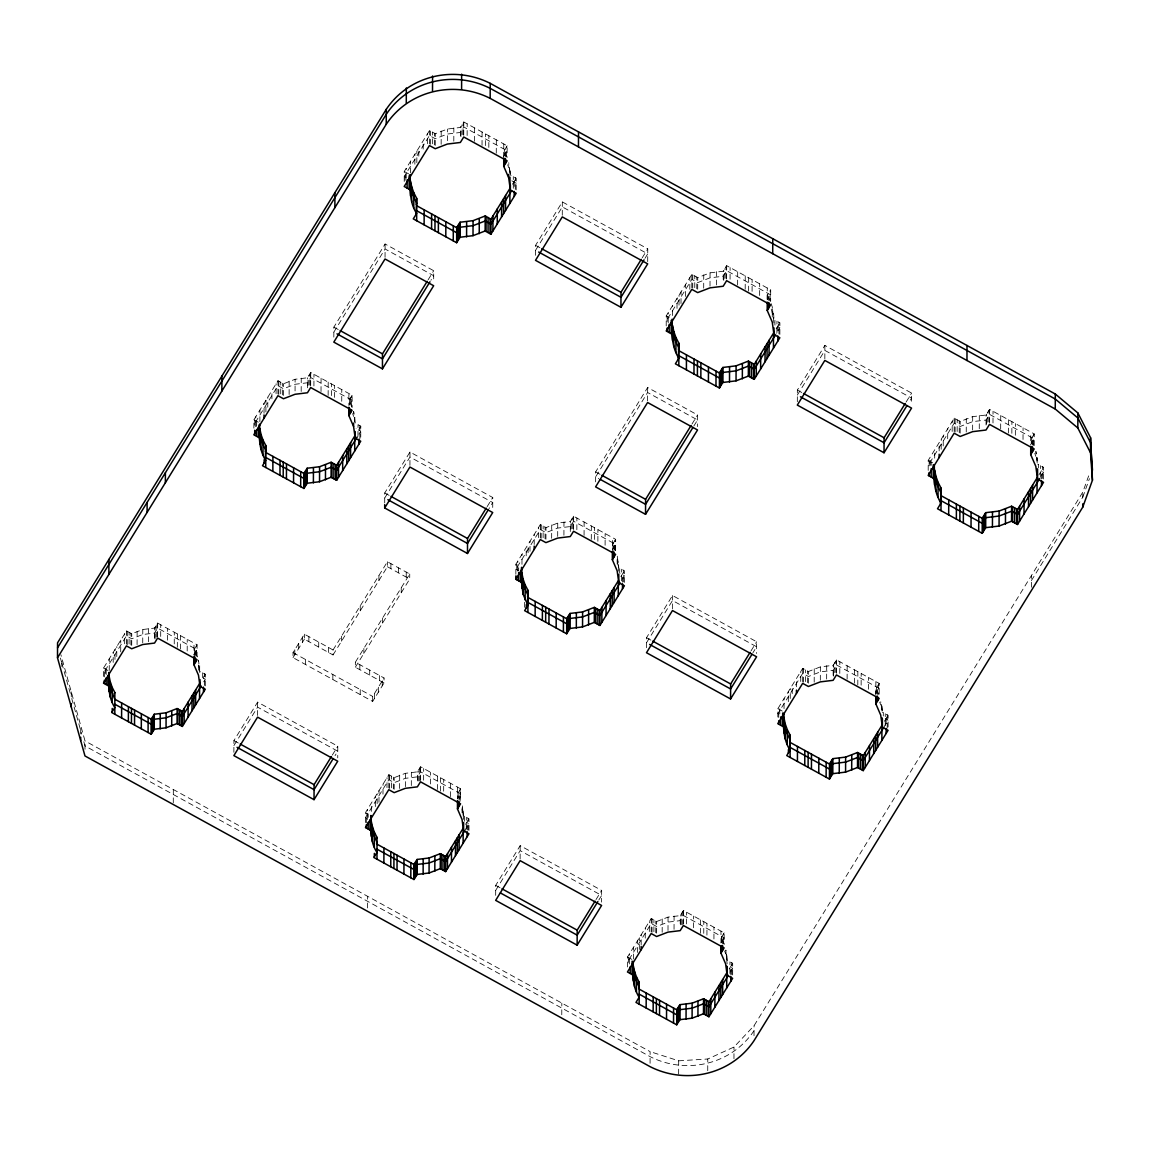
<?xml version="1.0" encoding="UTF-8"?>
<svg xmlns="http://www.w3.org/2000/svg" width="1150" height="1150" viewBox="0 0 1150 1150"><rect width="100%" height="100%" fill="white"/><g stroke="black" fill="none" stroke-linecap="round" stroke-linejoin="round"><path stroke-width="0.75" stroke-dasharray="5 3.75" d="M61.812 666.482L61.841 658.145M71.3 691.883L71.271 696.886L61.827 663.148M80.716 733.959L80.744 725.621M84.999 749.297L85.028 740.959L60.892 654.738M103.514 676.43L103.543 668.092L126.486 630.861L131.761 633.765L142.787 629.51L154.589 628.072L157.665 623.099L197.081 644.762L197.053 656.434M104.348 676.876L104.377 668.538M105.311 673.512L105.34 665.189M106.174 674.547L106.188 669.544M109.236 670.45L109.279 658.792M113.189 662.386L113.218 652.381M114.986 659.482L115.014 649.477M116.768 656.578L116.811 646.573M120.707 651.849L120.75 640.176M124.66 643.784L124.689 633.779M126.442 644.201L126.486 630.861M127.262 644.661L127.305 631.321M129.073 643.986L129.116 632.313M130.899 644.992L130.928 633.319M131.718 645.438L131.761 633.765M137.08 644.633L137.138 631.293M142.729 642.85L142.787 629.51M148.58 641.772L148.623 628.432M154.56 638.077L154.589 628.072M155.034 638.969L155.077 627.296M156.084 637.258L156.127 625.586M157.133 637.215L157.176 623.875M157.622 636.424L157.665 623.099M160.698 636.453L160.741 624.781M167.483 640.176L167.512 628.518M173.276 802.844L173.334 789.504M174.254 643.914L174.297 632.241M177.33 647.263L177.373 633.938M180.406 648.959L180.449 635.619M187.191 651.015L187.234 639.357M195.96 658.562L194.005 654.753L194.005 643.08M194.479 653.976L194.494 648.974M195.529 655.601L195.557 647.263M196.578 655.543L196.607 645.553M198.49 670.163L198.533 660.158L200.042 674.648M199.683 665.678L199.654 670.68L198.519 665.16M202.673 677.767L202.688 672.764M204.47 685.429L204.513 673.771M205.289 685.889L205.333 674.216L200.057 671.312M233.881 752.273L233.924 740.6L257.629 702.133L337.784 746.206L337.741 757.879M253.877 428.116L253.906 419.779L277.984 380.707L283.533 383.755L295.104 379.27L307.496 377.775L310.73 372.543L352.116 395.298L352.087 406.971M254.768 420.268L254.754 425.27L253.891 424.781L277.969 385.71L283.504 388.743L295.076 384.272L307.481 382.777L310.701 377.545L352.101 400.301L348.881 405.533L348.881 393.516M255.746 426.736L255.789 416.731M256.651 426.305L256.68 421.302M257.571 715.473L257.629 702.133M259.886 421.691L259.929 410.018M264.026 413.296L264.069 403.291M265.909 411.916L265.952 400.243M267.792 407.186L267.821 397.196M271.932 398.806L271.961 390.468M276.072 393.76L276.101 383.755M277.941 394.033L277.984 380.707M278.803 394.507L278.846 381.182M280.715 393.889L280.758 382.231M282.627 394.939L282.656 383.266M283.489 395.413L283.533 383.755M289.124 394.493L289.168 381.153M333.054 649.966L387.421 561.746L409.731 574.008L355.364 662.227L384.043 677.982L384.014 682.985L372.658 701.428L293.02 657.628L293.034 652.639L304.391 634.196L333.054 649.966L333.04 654.954L304.376 639.199L304.391 634.196M295.061 390.942L295.104 379.27M294.788 654.753L294.803 649.75M298.698 648.413L298.713 643.411M301.185 391.474L301.243 378.149M302.594 642.074L302.623 637.086M305.454 664.47L305.483 659.467M307.467 387.766L307.496 377.775M307.97 385.293L307.999 376.956M309.077 385.164L309.12 375.159M308.847 641.657L308.876 636.654M310.184 385.02L310.227 373.362M310.673 385.882L310.73 372.543M313.921 385.983L313.964 374.311M318.708 647.076L318.723 642.074M321.022 391.561L321.08 378.235M328.138 395.471L328.196 382.145M328.555 652.496L328.584 647.493M331.387 395.586L331.43 383.913M333.831 337.123L333.874 327.132L385.092 244.001L433.708 270.724L433.679 282.397M332.839 679.521L332.853 674.533M334.621 397.368L334.65 385.696M341.737 401.278L341.766 389.606M341.536 641.183L341.55 636.18M349.384 404.714L349.399 399.711M350.491 402.917L350.506 397.914M351.584 406.122L351.613 396.118M354.818 422.251L353.639 411.456L355.235 423.171L360.784 426.219L360.741 437.891M354.832 420.584L354.847 417.263M384.014 682.985L355.35 667.23L355.364 662.227M357.966 436.368L358.009 424.695M359.864 439.084L359.907 425.744M359.835 669.688L359.849 664.686M360.223 610.851L360.238 605.849M360.223 694.586L360.238 689.583M363.846 653.444L363.86 648.442M365.499 822.538L365.527 812.533L388.844 774.697L394.206 777.644L405.418 773.318L417.421 771.851L420.541 766.791L460.632 788.828L460.589 800.501M366.332 822.997L366.361 812.992M367.31 819.576L367.353 809.586M367.54 907.968L367.569 896.296M368.201 817.348L368.216 814.013L365.527 812.533M369.682 675.107L369.696 670.105M371.335 811.411L371.364 803.074M372.658 701.428L372.672 696.426L384.043 677.982M374.44 698.539L374.454 693.536M375.331 806.567L375.36 796.576M377.157 803.62L377.186 793.615M378.336 692.199L378.364 687.197M378.896 580.52L378.925 575.518M378.968 802.326L379.011 790.654M379.543 680.527L379.558 675.524M382.246 685.874L382.26 680.872M382.533 623.113L382.548 618.111M382.979 794.161L383.022 784.156M385.049 257.327L385.092 244.001M384.704 502.967L384.747 492.962L409.975 452.022L492.761 497.533L492.717 509.206M333.04 654.954L387.392 566.734L387.421 561.746M386.989 787.649L387.018 777.644M388.801 788.023L388.844 774.697M389.634 788.483L389.677 775.158M390.885 568.661L390.899 563.658M391.489 787.836L391.532 776.164M393.329 788.857L393.372 777.184M394.162 789.317L394.206 777.644M398.547 572.872L398.576 567.87M399.625 788.469L399.668 775.129M401.221 592.796L401.235 587.794M404.225 181.484L404.268 171.479L429.496 130.539L435.289 133.731L447.422 129.044L460.417 127.463L463.795 121.986L507.15 145.82L507.121 157.493M405.145 180.32L405.174 171.982M406.194 178.279L406.238 168.288M405.375 786.643L405.418 773.318M406.223 577.084L406.238 572.096M410.521 172.917L410.564 161.244M355.35 667.23L409.716 579.011L409.731 574.008M409.932 465.362L409.975 452.022M411.312 785.551L411.355 772.211M414.877 164.206L414.906 154.201M416.832 162.682L416.875 151.009M418.816 156.141L418.844 147.804M417.393 780.189L417.421 771.851M417.881 781.066L417.91 771.061M418.945 780.994L418.988 769.321M420.009 780.922L420.052 767.582M420.497 780.131L420.541 766.791M423.157 149.112L423.186 140.774M423.631 780.174L423.674 768.516M427.484 143.736L427.512 133.731M429.439 143.879L429.496 130.539M430.344 144.368L430.402 131.028M432.357 143.808L432.386 132.135M430.531 783.969L430.56 772.297M434.341 144.9L434.384 133.228M435.246 145.389L435.289 133.731M437.402 789.417L437.46 776.092M441.154 144.339L441.198 131.014M440.536 791.143L440.579 777.803M443.67 791.2L443.713 779.527M447.379 140.717L447.422 129.044M450.556 796.648L450.613 783.322M453.804 141.191L453.848 127.851M457.499 787.103L457.484 798.891L460.604 793.831L420.526 771.794L417.407 776.854L405.404 778.32L394.191 782.647L388.829 779.7L365.513 817.535L368.187 819.016M457.973 798.1L457.988 793.098M460.388 135.801L460.417 127.463M460.906 136.606L460.934 126.601M459.037 799.696L459.066 791.358M462.07 134.722L462.099 124.718M460.101 801.291L460.144 789.619M463.22 134.507L463.263 122.834M463.738 135.326L463.795 121.986M462.07 812.806L462.099 804.468M463.536 819.389L462.386 805.877M464.471 821.273L464.485 816.27M467.13 135.513L467.173 123.841M466.282 828.963L466.325 817.291M467.159 830.056L467.188 821.718M468.136 829.969L468.165 818.297M468.97 830.429L469.013 818.771L463.637 815.81L463.263 810.089M474.576 141.278L474.634 127.952M482.037 145.374L482.08 132.049M485.429 145.576L485.473 133.903M488.822 147.444L488.865 135.772M496.268 153.209L496.311 139.869M495.679 895.361L495.707 885.356L520.174 845.652L601.651 890.445L601.608 902.117M503.714 157.306L503.772 143.966M504.289 155.451L504.304 150.449M505.439 156.903L505.468 148.566M506.589 156.688L506.632 146.683M509.982 173.837L508.731 164.421M509.996 172.169L508.746 162.754M513.288 188.298L513.317 176.626M514.251 181.412L514.237 186.415L516.206 183.224L511.304 180.536M515.272 189.391L515.315 177.718M516.178 189.894L516.221 178.221L510.427 175.03L510.011 168.834M515.847 574.238L515.89 564.233L540.356 524.529L545.977 527.62L557.736 523.077L570.328 521.554L573.606 516.235L615.667 539.35L615.624 551.023M516.753 569.71L516.767 564.707M517.759 571.133L517.802 561.128M520.131 858.992L520.174 845.652M521.971 564.305L521.999 554.3M524.644 607.315L524.659 602.312M526.183 555.809L526.211 547.486M528.094 552.719L528.123 544.381M529.992 551.281L530.035 541.276M534.204 544.453L534.232 534.448M535.541 255.329L535.569 245.338L562.321 201.911L647.752 248.86L647.694 262.2M538.401 537.625L538.444 527.634M540.299 537.869L540.356 524.529M541.176 538.344L541.233 525.004M543.116 537.74L543.159 526.067M545.057 538.804L545.1 527.131M545.934 539.293L545.977 527.62M551.655 538.315L551.712 524.989M557.692 536.418L557.736 523.077M562.278 215.237L562.321 201.911M561.775 1014.76L561.818 1003.087M563.917 535.268L563.974 521.928M570.299 531.544L570.328 521.554M570.817 529.058L570.846 520.72M571.938 528.899L571.967 518.894M573.059 528.727L573.102 517.069M573.562 529.575L573.606 516.235M576.854 529.704L576.898 518.046M584.071 535.354L584.114 522.014M591.301 539.321L591.344 525.981M594.593 539.465L594.636 527.793M595.628 481.879L595.657 471.888L647.651 387.507L697.576 414.963L697.547 426.636M597.885 541.276L597.914 529.604M605.101 545.244L605.144 533.571M614.459 553.725L612.375 549.671L612.375 537.553M612.878 548.837L612.893 543.835M613.999 550.347L614.028 542.009M615.121 550.189L615.149 540.184M617.176 564.104L617.205 555.766L618.829 567.669M618.714 571.176L618.427 561.66M621.604 580.894L621.647 569.221M622.509 582.202L622.538 573.864M623.53 581.957L623.573 570.285M624.407 582.432L624.45 570.759L619.706 568.158L619.692 573.16L624.436 575.762L622.524 578.867M627.469 966.977L627.512 956.987L651.202 918.519L656.664 921.509L668.049 917.111L680.254 915.63L683.431 910.484L724.169 932.88L724.126 944.553M628.36 957.447L628.346 962.449L627.497 961.989L651.188 923.522L656.65 926.512L668.035 922.113L680.239 920.633L683.416 915.486L724.155 937.883L720.978 943.029L720.978 931.126M629.323 963.973L629.366 953.982M633.391 959.028L633.434 947.37M637.459 952.43L637.503 940.758M639.314 949.426L639.357 937.753M641.168 944.754L641.211 934.749M645.251 938.141L645.279 928.136M646.501 647.723L646.53 637.718L672.534 595.527L756.628 641.772L756.599 653.444M647.594 400.847L647.651 387.507M649.319 931.529L649.362 921.524M650.081 1063.304L650.109 1051.632L85.028 740.959M651.159 931.859L651.202 918.519M652.007 932.319L652.064 918.979M653.89 931.687L653.933 920.014M655.773 932.722L655.802 921.049M656.621 933.182L656.664 921.509M662.17 932.291L662.213 918.965M666.209 325.924L666.238 315.919L691.854 274.361L697.748 277.596L710.053 272.838L723.249 271.242L726.671 265.679L770.701 289.886L770.658 301.559M667.158 316.437L667.144 321.439L666.224 320.922L691.84 279.364L697.734 282.598L710.039 277.84L723.221 276.244L726.656 270.681L770.673 294.889L767.783 299.575L767.798 294.572M668.207 322.676L668.236 312.685M668.006 930.451L668.049 917.111M672.606 315.531L672.649 305.541M672.477 608.867L672.534 595.527M674.044 929.329L674.087 916.004M677.005 308.387L677.048 298.396M679.018 305.152L679.046 295.147M681.001 303.571L681.044 291.899M678.644 1074.158L678.687 1060.818L650.109 1051.632M680.225 923.967L680.254 915.63M680.714 924.83L680.757 914.825M681.806 924.729L681.835 913.057M682.884 924.629L682.928 911.289M685.414 296.427L685.457 284.754M683.387 923.824L683.431 910.484M686.564 923.91L686.607 912.238M689.813 289.283L689.856 277.61M691.811 287.701L691.854 274.361M692.731 288.204L692.774 274.864M694.758 287.644L694.801 275.986M693.565 927.748L693.608 916.09M696.785 288.765L696.828 277.092M697.705 289.268L697.748 277.596M700.566 933.268L700.609 919.928M703.699 288.176L703.742 274.836M703.757 933.354L703.8 921.682M706.934 935.108L706.977 923.436M710.01 286.178L710.053 272.838M707.739 1070.664L707.768 1059.006L734.002 1047.032L754.055 1025.714L1082.783 492.186L1089.467 473.642M713.934 938.946L713.977 927.288M716.536 284.97L716.579 271.644M723.221 279.579L723.249 271.242M721.467 942.224L721.496 937.221M723.738 280.37L723.781 270.379M722.545 943.791L722.574 935.453M724.917 278.458L724.96 268.467M723.637 943.69L723.666 933.685M726.096 278.214L726.139 266.556M726.628 279.019L726.671 265.679M727.116 963.858L725.664 948.793M726.829 959.488L725.952 950.216M730.063 279.234L730.106 267.576M729.919 973.475L729.962 961.817M730.811 974.654L730.839 966.316M731.788 974.51L731.831 962.837M732.651 974.984L732.679 963.312L727.231 960.307L726.843 954.486M733.959 1058.69L734.002 1047.032M737.624 285.071L737.682 271.731M745.2 289.225L745.243 275.885M748.636 291.123L748.679 277.783M752.086 291.338L752.129 279.666M754.012 1035.719L754.055 1025.714M759.647 295.507L759.69 283.834M767.208 299.661L767.251 287.989M767.251 298.784L767.266 295.449L770.701 289.886M768.947 300.998L768.976 292.661M770.126 300.754L770.155 290.749M772.268 317.069L772.311 307.064L770.716 302.608M773.893 322.963L772.311 307.064M776.911 332.81L776.954 321.152M777.889 331.013L777.903 326.011M778.938 333.931L778.981 322.259M777.831 717.011L777.86 708.673L802.714 668.351L808.436 671.499L820.367 666.885L833.161 665.332L836.496 659.928L879.204 683.416L879.161 695.074M779.858 334.434L779.901 322.762L774.928 320.031L774.913 325.033L779.887 327.764L775.244 335.297M778.737 717.499L778.766 709.162M779.772 713.863L779.801 705.525M784.041 708.601L784.084 698.596M788.311 701.673L788.354 691.668M790.251 698.51L790.294 688.519M792.206 693.694L792.235 685.357M796.476 686.766L796.504 678.428M797.324 401.753L797.352 390.08L824.881 345.417L911.619 393.099L911.576 404.771M800.731 681.504L800.774 671.499M802.671 681.691L802.714 668.351M803.562 682.18L803.606 668.84M805.532 681.591L805.575 669.918M807.501 682.669L807.53 670.996M808.393 683.158L808.436 671.499M814.2 682.151L814.243 668.811M820.324 680.211L820.367 666.885M824.837 358.757L824.881 345.417M826.649 679.046L826.706 665.706M833.132 675.323L833.161 665.332M833.649 676.157L833.678 664.484M834.799 672.635L834.828 662.63M835.935 672.448L835.964 660.776M836.438 673.268L836.496 659.928M839.788 673.44L839.831 661.768M847.119 679.133L847.162 665.793M854.464 683.172L854.508 669.832M857.799 685.012L857.842 671.672M861.134 685.17L861.178 673.497M868.48 689.209L868.523 677.537M875.811 694.916L875.869 681.576M879.204 683.416L875.869 688.807L875.854 693.809L879.189 688.404L836.467 664.93L833.146 670.335L820.352 671.887L808.407 676.502L802.7 673.354L777.846 713.676L778.737 714.164M876.372 692.961L876.401 687.959M877.508 694.442L877.536 686.104M878.686 684.25L878.643 694.255L875.869 688.807M881.992 711.074L880.756 701.759M881.992 709.406L881.072 701.586M883.301 715.99L883.315 712.655M885.227 725.406L885.27 713.747M886.176 723.465L886.19 718.462M887.196 728.151L887.239 714.826M888.087 726.987L888.131 715.314L882.409 712.166M928.194 470.379L928.223 460.374L954.212 418.183L960.193 421.475L972.684 416.645L986.068 415.021L989.546 409.371L1034.238 433.938L1034.195 445.611M929.157 460.891L929.143 465.879L928.208 465.376L954.198 423.186L960.178 426.478L972.67 421.647L986.053 420.023L989.532 414.374L1034.209 438.941L1030.745 444.59L1030.745 432.026M930.221 465.405L930.249 457.082M931.198 465.348L931.212 462.012M934.691 458.16L934.72 449.823M939.162 450.915L939.191 442.577M941.189 449.276L941.217 439.271M943.216 445.984L943.244 435.979M947.686 438.739L947.715 428.734M952.157 431.48L952.186 421.475M954.169 431.523L954.212 418.183M955.104 432.041L955.147 418.701M957.159 431.494L957.202 419.822M959.215 432.63L959.258 420.957M960.149 433.147L960.193 421.475M966.244 432.012L966.288 418.672M972.641 429.985L972.684 416.645M979.268 428.763L979.311 415.423M986.039 425.026L986.068 415.021M986.585 424.134L986.614 414.144M987.778 422.194L987.807 412.203M988.971 421.921L989.014 410.262M989.503 422.711L989.546 409.371M992.996 422.97L993.039 411.298M1000.673 428.849L1000.73 415.509M1008.363 433.076L1008.406 419.736M1011.856 433.32L1011.899 421.662M1015.349 435.246L1015.378 423.574M1023.026 439.473L1023.069 427.8M1031.277 443.699L1031.306 438.696M1031.378 587.219L1031.421 575.561M1032.47 445.093L1032.499 436.756M1033.649 444.82L1033.692 434.815M1037.156 462.645L1035.877 451.389L1037.386 460.834M1037.156 460.978L1037.171 457.643M1038.522 467.878L1038.536 464.543M1040.549 477.336L1040.592 465.664M1041.512 478.946L1041.541 470.609M1042.604 478.472L1042.648 466.799M1043.539 478.989L1043.582 467.317L1037.602 464.025M1031.406 580.563L1082.768 497.188L1082.783 492.186M1082.768 497.188L1089.453 478.644M333.845 332.12L385.077 248.989L433.694 275.727L430.905 280.269M197.081 644.762L194.019 649.75L197.584 657.498M352.116 395.298L348.896 400.531L352.647 408.652M507.15 145.82L503.772 151.311L506.661 156.889M194.005 654.753L197.067 649.764L157.651 628.101L154.574 633.075L142.758 634.512L131.747 638.768L126.471 635.864L103.529 673.095L104.348 673.541M503.757 156.299L507.136 150.822L463.766 126.989L460.388 132.466L447.408 134.047L435.275 138.733L429.467 135.542L404.239 176.482L407.143 178.077M428.131 279.795L433.708 270.724M205.333 674.216L203.536 677.12L203.521 682.122L205.318 679.219L200.862 676.775M360.784 426.219L358.901 429.266L358.872 434.269L360.755 431.221L356.083 428.648M512.512 184.23L516.221 178.221M535.555 250.326L562.307 206.899L647.723 253.862L644.963 258.362M384.732 497.964L409.961 457.024L492.746 502.536L489.009 508.602M233.91 745.602L257.6 707.135L337.769 751.209L335.038 755.651M293.02 657.628L304.376 639.199M332.321 755.076L337.784 746.206M487.154 506.632L492.761 497.533M642.203 257.844L647.752 248.86M460.632 788.828L457.499 793.888L460.173 799.049M615.667 539.35L612.389 544.669L615.178 550.074M612.375 549.671L615.638 544.352L573.591 521.238L570.314 526.556L557.721 528.08L545.962 532.622L540.327 529.532L515.861 569.236L518.679 570.774L518.693 565.771L515.89 564.233M692.012 424.005L697.576 414.963M693.852 425.989L697.561 419.966L647.622 392.509L595.643 476.876L598.762 478.601M465.577 824.32L469.013 818.771M620.856 576.596L624.45 570.759M464.758 830.631L468.984 823.759L466.311 822.293M776.135 328.871L779.901 322.762M797.338 395.082L824.866 350.419L911.591 398.101L908.845 402.572M646.516 642.721L672.506 600.53L756.614 646.774L752.905 652.798M495.693 890.359L520.159 850.655L601.637 895.447L598.819 900.019M596.002 899.602L601.651 890.445M751.065 650.814L756.628 641.772M906.114 402.04L911.619 393.099M724.169 932.88L720.992 938.026L723.695 943.273M1034.238 433.938L1030.759 439.588L1033.721 445.338M729.201 968.961L732.679 963.312M884.479 721.237L888.131 715.314M730.811 971.319L732.665 968.314L729.948 966.819M1038.867 474.964L1043.582 467.317M883.617 727.619L888.116 720.317L885.256 718.736M1041.526 475.611L1043.553 472.319L1040.578 470.666M754.026 1030.716C731.328 1064.67 686.104 1074.934 650.095 1056.634L85.014 745.962L83.591 740.859M678.687 1060.818L707.768 1059.006M404.268 171.479L409.156 174.167M666.238 315.919L669.185 317.544M928.223 460.374L933.268 463.148M535.569 245.338L540.227 247.897M797.352 390.08L802.01 392.639M333.874 327.132L338.574 329.719M595.657 471.888L600.343 474.461M253.906 419.779L258.577 422.352M777.86 708.673L782.69 711.332M384.747 492.962L389.433 495.535M646.53 637.718L651.202 640.291M387.392 566.734L409.716 579.011M293.034 652.639L372.672 696.426M103.543 668.092L107.999 670.536M233.924 740.6L238.639 743.188M627.512 956.987L632.112 959.517M495.707 885.356L500.408 887.944M767.266 295.449L770.198 301.113M1034.784 453.359L1035.848 456.378M771.233 309.091L773.576 318.234M879.721 702.19L880.742 705.079M507.682 164.824L508.731 167.756M724.658 951.036L725.636 953.781M352.619 413.655L353.625 416.458M60.404 658.03L61.352 661.437M71.746 698.567L81.679 734.045M617.191 560.769L618.413 566.663M462.084 809.471L463.249 815.091M882.007 706.071L882.309 710.643M773.591 313.231L774.008 319.527"/><path stroke-width="1.5" d="M57.5 657.814L57.557 642.807L386.285 109.279C408.983 75.325 454.221 65.061 490.231 83.361L1055.312 394.033L1077.881 412.965L1090.574 437.747L1092.443 480.211L1082.739 507.193L753.997 1040.721C731.299 1074.675 686.076 1084.939 650.066 1066.639L84.985 755.967L57.5 657.814L386.242 124.286C408.94 90.333 454.164 80.054 490.173 98.368L1055.254 409.041L1077.823 427.973L1090.516 452.755L1092.443 480.211M71.243 706.891L71.257 703.556M80.687 740.629L80.701 737.294M104.319 683.546L104.334 680.211M106.131 684.552L106.159 677.882M107.942 685.544L107.985 675.539L110.328 687.154L114.368 698.337M108.862 574.439L108.919 559.446M154.229 729.229L166.046 727.806L177.071 723.537L182.347 726.441L182.39 711.433L177.114 708.544L166.103 712.799L154.287 714.236L154.229 729.229L151.167 734.217L111.737 712.54L114.813 707.566C108.157 697.188 108.402 684.494 108.819 672.664M109.149 691.624L108.919 672.405M110.299 697.144L110.343 682.151L109.207 676.631M112.183 702.492L112.24 687.484L110.343 682.151M112.226 711.764L112.226 708.429M114.813 714.236L114.856 692.559L112.24 687.484M121.598 717.959L121.641 702.952M128.369 721.683L128.426 706.689M131.445 723.379L131.502 708.371M134.536 725.075L134.579 710.067M141.306 728.798L141.364 713.791M147.085 512.411L147.114 502.421M148.077 732.521L148.134 717.514M151.167 734.217L151.211 719.21L154.287 714.236M151.642 733.441L151.699 718.434M152.706 731.731L152.749 716.723M153.755 730.02L153.812 715.012M160.195 728.884L160.252 713.877M165.37 482.741L165.399 472.736M166.046 727.806L166.103 712.799M171.695 726.009L171.752 711.016M177.071 723.537L177.114 708.544M177.891 723.997L177.948 708.989M179.702 724.989L179.759 709.996M181.513 725.995L181.571 710.988M184.129 723.537L184.187 708.529M188.083 717.14L188.126 702.133M192.021 710.743L192.079 695.736M193.818 707.825L193.861 692.832M182.347 726.441L205.275 689.224L199.999 686.32L198.476 675.165L193.962 664.758L193.991 656.42M194.451 663.981L194.465 657.311M195.5 662.256L195.514 658.936M195.601 704.921L195.658 689.914M199.539 698.524L199.597 683.517L182.39 711.433M199.999 686.32L200.028 679.65M203.493 692.128L203.507 687.125M221.864 391.043L221.921 376.036M254.711 435.261L254.739 430.258M256.623 436.31L256.651 429.64M258.52 437.359L258.563 427.354L259.426 427.829L261.021 439.544L265.765 450.484L265.262 451.289M307.122 483.244L319.527 481.735L331.099 477.264L336.648 480.312L336.691 465.304L331.157 462.257L319.585 466.728L307.179 468.237L307.122 483.244L303.902 488.463L262.502 465.707L265.736 460.474C258.894 449.779 258.966 436.713 259.44 424.494M259.785 443.756L259.541 424.307M260.993 449.549L261.05 434.542L259.842 428.749M262.976 455.156L263.034 440.148L261.05 434.542M264.011 418.298L264.026 414.963M264.126 463.091L264.126 459.756M265.233 461.294L265.779 445.481L263.034 440.148M265.736 467.489L265.779 445.481M272.852 471.399L272.909 456.392M279.967 475.309L280.025 460.302M283.202 477.092L283.259 462.084M286.436 478.874L286.494 463.867M293.552 482.784L293.609 467.777M300.668 486.694L300.725 471.687M303.902 488.463L303.959 473.469L307.179 468.237M304.405 487.658L304.463 472.65M305.512 485.846L305.569 470.853M306.619 484.049L306.676 469.056M313.389 482.871L313.447 467.863M314.036 799.667L337.726 761.214L257.571 717.14L233.867 755.607L314.036 799.667L314.079 784.674L331.401 756.556M319.527 481.735L319.585 466.728M325.464 479.852L325.507 464.859M331.099 477.264L331.157 462.257M331.962 477.739L332.019 462.731M333.874 478.788L333.931 463.781M334.88 207.647L334.923 192.639M335.771 479.823L335.829 464.83M338.531 477.25L338.574 462.243M342.657 470.537L342.714 455.529M346.797 463.824L346.854 448.816M348.68 460.762L348.738 445.754M336.648 480.312L360.726 441.226L355.192 438.179L353.582 426.463L348.838 415.538L348.881 407.201M349.356 414.719L349.37 408.049M350.463 412.922L350.463 409.587M350.563 457.714L350.621 442.707M353.582 426.463L353.596 423.128M354.703 450.987L354.761 435.994L336.691 465.304M355.192 438.179L355.206 431.509M358.843 444.274L358.857 439.271M366.318 828L366.332 824.665M368.158 829.021L368.187 822.351M369.998 830.027L370.041 820.022L370.875 820.482L372.427 831.824L377.013 842.418L376.524 843.209M371.22 836.223L370.889 815.479C371.694 827.971 369.409 841.426 376.984 852.409L373.851 857.483L413.942 879.52L417.062 874.446L417.105 859.452L429.122 857.986L440.321 853.659L445.697 856.606L445.639 871.614L440.277 868.667L429.065 872.994L417.062 874.446M372.384 841.829L372.442 826.821L371.277 821.215M374.311 847.248L374.368 832.255L372.442 826.821M374.339 856.693L374.354 853.357M376.984 859.194L377.027 837.416L374.368 832.255M382.447 368.863L433.665 285.732L385.034 258.994L333.816 342.125L382.447 368.863L382.49 353.855L427.196 281.304M384.689 507.969L409.918 467.029L492.717 512.541L467.489 553.481L384.689 507.969L384.704 504.634M386.242 124.286L386.285 109.279M383.884 862.989L383.927 847.981M390.77 866.769L390.813 851.776M393.904 868.494L393.947 853.487M397.023 870.219L397.081 855.212M406.281 102.968L406.338 87.975M403.923 874L403.966 859.007M407.114 188.083L407.143 179.745M409.113 189.175L409.156 175.835M410.435 195.874L410.061 174.671C410.823 187.795 408.71 201.882 416.659 213.397L413.281 218.874L456.651 242.722L460.014 237.245L460.072 222.237L473.067 220.656L485.185 215.97L490.993 219.161L490.949 234.169L485.142 230.978L473.009 235.664L460.014 237.245M411.686 201.94L411.743 186.947L410.478 180.866M410.809 877.795L410.866 862.788M413.77 207.819L413.827 192.812L411.743 186.947M413.942 879.52L413.986 864.512L417.105 859.452M416.128 214.259L416.702 198.389L413.827 192.812M414.431 878.729L414.474 863.722M416.659 220.743L416.702 198.389M415.495 876.976L415.552 861.982M416.573 875.236L416.631 860.243M424.12 224.839L424.177 209.832M423.128 874.086L423.171 859.093M429.065 872.994L429.122 857.986M431.581 228.936L431.624 213.929M432.515 90.994L432.573 76.001M434.959 230.805L435.016 215.798M434.815 871.182L434.858 856.175M438.351 232.659L438.409 217.652M440.277 868.667L440.321 853.659M441.111 869.127L441.169 854.119M442.951 870.133L443.009 855.126M445.798 236.756L445.855 221.749M444.806 871.154L444.849 856.146M447.465 868.652L447.508 853.645M453.258 240.853L453.316 225.86M451.461 862.155L451.519 847.148M456.651 242.722L456.694 227.714L460.072 222.237M457.168 241.859L457.226 226.866M455.472 855.643L455.529 840.636M458.332 239.976L458.39 224.983M457.298 852.696L457.355 837.689M445.639 871.614L468.956 833.764L463.594 830.818L462.041 819.476L457.456 808.896L457.484 800.558M459.497 238.093L459.54 223.1M457.944 808.105L457.959 801.435M459.008 806.366L459.037 801.363M459.123 849.735L459.166 834.727M461.596 89.183L461.639 74.175M463.119 843.223L463.177 828.23L445.697 856.606M463.594 830.818L463.622 822.48M466.584 236.857L466.641 221.849M467.489 553.481L467.533 538.488L486.22 508.156M467.13 836.726L467.159 831.723M473.009 235.664L473.067 220.656M479.234 233.694L479.277 218.687M485.142 230.978L485.185 215.97M486.048 231.481L486.105 216.473M488.046 232.573L488.089 217.566M490.173 98.368L490.231 83.361M490.029 233.666L490.087 218.673M492.919 230.963L492.962 215.97M497.246 223.934L497.303 208.926M501.587 216.89L501.644 201.897M503.556 213.699L503.614 198.691M490.949 234.169L516.178 193.229L510.37 190.037L508.688 177.761L503.729 166.304L503.757 157.967M504.261 165.456L504.275 158.786M505.411 163.573L505.425 158.571M505.526 210.493L505.583 195.5M508.688 177.761L508.702 174.426M509.867 203.464L509.91 188.456L490.993 219.161M509.953 183.842L509.982 177.172M510.37 190.037L510.384 185.035M514.194 196.42L514.223 191.417M569.954 628.446L582.547 626.923L594.306 622.38L599.941 625.471L599.984 610.463L594.363 607.372L582.604 611.915L570.012 613.453L569.954 628.446L566.677 633.765L524.63 610.65L527.908 605.331L523.092 594.234L521.467 582.331L515.832 579.241L515.847 575.906M516.709 579.715L516.724 576.38M518.65 580.779L518.679 572.441M520.576 581.842L520.619 571.837L521.496 572.326L523.121 584.229L527.936 595.326L527.419 596.16M521.467 582.331L521.511 568.991M521.87 588.34L521.511 567.324M523.092 594.234L523.135 579.226L521.913 573.332M525.104 599.926L525.162 584.919L523.135 579.226M526.269 607.991L526.269 604.656M527.39 606.165L527.951 590.324L525.162 584.919M527.908 612.447L527.951 590.324M534.175 549.456L534.189 546.121M535.138 616.429L535.196 601.421M542.369 620.396L542.426 605.403M545.646 622.207L545.704 607.2M548.938 624.019L548.996 609.011M556.169 627.986L556.212 612.979M563.399 631.954L563.442 616.961M566.677 633.765L566.734 618.758L570.012 613.453M567.194 632.931L567.238 617.938M568.316 631.106L568.373 616.098M569.437 629.28L569.494 614.273M576.322 628.072L576.366 613.065M578.464 146.912L578.522 131.905M577.142 945.156L601.594 905.452L520.131 860.646L495.664 900.364L577.142 945.156L577.185 930.149L595.067 901.126M582.547 626.923L582.604 611.915M588.584 625.011L588.628 610.018M594.306 622.38L594.363 607.372M595.183 622.869L595.24 607.861M597.123 623.933L597.181 608.925M599.064 624.996L599.107 609.989M601.852 622.366L601.896 607.372M606.05 615.552L606.107 600.544M610.262 608.724L610.305 593.716M612.174 605.619L612.217 590.611M599.941 625.471L624.407 585.767L618.772 582.676L617.148 570.774L612.332 559.676L612.361 551.339M612.849 558.842L612.864 552.173M613.971 557.017L613.985 552.014M614.086 602.514L614.129 587.521M618.283 595.7L618.341 580.692L599.984 610.463M618.772 582.676L618.801 574.339M620.942 307.294L647.694 263.868L562.278 216.904L535.512 260.331L620.942 307.294L620.986 292.287L641.283 259.354M622.495 588.872L622.509 583.869M630.186 973.489L630.2 966.819M632.054 974.51L632.098 961.184M679.88 1019.662L692.099 1018.181L703.484 1013.783L708.932 1016.773L708.989 1001.779L703.527 998.775L692.142 1003.174L679.938 1004.654L679.88 1019.662L676.717 1024.808L635.979 1002.412L639.141 997.266C632.371 986.671 632.5 973.734 632.96 961.644M633.305 980.806L633.061 961.429M634.484 986.513L634.541 971.506L633.348 965.799M636.439 992.019L636.496 977.026L634.541 971.506M639.156 1004.166L639.199 982.258L636.496 977.026M641.154 949.742L641.168 946.407M645.538 514.337L697.533 429.971L647.594 402.514L595.599 486.881L645.538 514.337L645.596 499.33L691.078 425.514M646.156 1008.018L646.214 993.011M653.157 1011.871L653.214 996.863M656.348 1013.61L656.391 998.617M659.525 1015.364L659.582 1000.356M667.115 331.43L667.115 328.095M666.526 1019.216L666.583 1004.209M669.142 332.551L669.171 324.214M671.154 333.658L671.212 320.332M722.847 382.461L736.043 380.851L748.348 376.093L754.242 379.342L754.285 364.334L748.406 361.1L736.086 365.844L722.904 367.454L722.847 382.461L719.426 388.01L675.395 363.817L678.831 358.254C671.729 347.127 671.586 333.558 672.132 320.836M672.506 340.457L672.132 319.168M673.785 346.624L673.842 331.617L672.549 325.45M673.526 1023.069L673.584 1008.061M675.898 352.59L675.956 337.582L673.842 331.617M678.284 359.116L678.874 343.246L675.956 337.582M678.831 365.7L678.874 343.246M676.717 1024.808L676.761 1009.815L679.938 1004.654M677.206 1024.003L677.264 1009.01M678.299 1022.235L678.356 1007.227M679.391 1020.467L679.449 1005.459M686.406 369.869L686.449 354.861M686.047 1019.303L686.104 1004.295M693.967 374.023L694.025 359.016M692.099 1018.181L692.142 1003.174M697.403 375.921L697.461 360.913M697.935 1016.341L697.978 1001.334M700.853 377.804L700.896 362.796M703.484 1013.783L703.527 998.775M704.332 1014.242L704.389 999.249M706.201 1015.277L706.258 1000.27M708.414 381.973L708.472 366.965M708.084 1016.312L708.127 1001.305M710.786 1013.768L710.844 998.775M715.976 386.127L716.033 371.119M714.854 1007.156L714.912 992.163M719.426 388.01L719.469 373.017L722.904 367.454M719.957 387.147L720.015 372.14M718.937 1000.557L718.98 985.55M721.136 385.236L721.179 370.228M722.315 383.324L722.358 368.316M720.777 997.553L720.834 982.546M708.932 1016.773L732.636 978.319L727.174 975.315L725.607 963.786L720.935 953.034L720.964 946.364M721.438 952.229L721.467 945.559M722.531 950.461L722.545 945.458M722.631 994.549L722.689 979.541M726.714 987.936L726.757 972.929L708.989 1001.779M726.786 969.493L726.8 966.158M727.174 975.315L727.202 966.977M729.503 382.059L729.56 367.051M730.581 698.956L756.585 656.779L672.477 610.535L646.487 652.726L730.581 698.956L730.638 683.962L750.131 652.323M730.782 981.324L730.796 976.321M736.043 380.851L736.086 365.844M742.339 378.853L742.397 363.86M748.348 376.093L748.406 361.1M749.268 376.596L749.326 361.603M751.295 377.717L751.338 362.71M753.322 378.824L753.365 363.831M756.24 376.093L756.298 361.086M760.639 368.949L760.696 353.941M765.038 361.804L765.095 346.797M767.05 358.556L767.093 343.548M754.242 379.342L779.844 337.769L773.95 334.535L772.254 322.072L767.208 310.442L767.237 302.119M767.754 309.58L767.769 302.91M768.933 307.668L768.947 302.666M769.048 355.307L769.091 340.299M772.714 253.704L772.771 238.697M773.447 348.162L773.504 333.155L754.285 364.334M773.95 334.535L773.979 327.865M777.846 341.018L777.86 336.016M778.708 724.169L778.723 720.834M780.678 725.247L780.706 716.91M782.633 726.326L782.69 713M832.787 773.663L845.581 772.11L857.512 767.496L863.233 770.644L863.291 755.636L857.569 752.488L845.624 757.102L832.83 758.655L832.787 773.663L829.452 779.068L786.744 755.579L790.064 750.188C783.107 739.277 783.078 725.952 783.581 713.489M783.941 732.924L783.682 713.345M785.177 738.904L785.234 723.911L783.998 717.916M787.232 744.682L787.29 729.689L785.234 723.911M788.411 752.891L788.426 749.556M789.547 751.022L790.122 735.181L787.29 729.689M790.064 750.188L790.122 735.181M790.079 757.419L790.136 742.411L829.509 764.06L829.452 779.068M796.447 693.436L796.461 690.101M797.424 761.458L797.467 746.451M804.77 765.483L804.813 750.49M808.105 767.323L808.148 752.316M811.44 769.163L811.483 754.156M818.771 773.188L818.829 758.195M826.117 777.227L826.174 762.22M829.969 778.219L830.027 763.212M831.119 776.365L831.163 761.357M832.255 774.511L832.312 759.503M839.241 773.289L839.299 758.281M845.581 772.11L845.624 757.102M851.69 770.184L851.747 755.176M857.512 767.496L857.569 752.488M858.403 767.984L858.461 752.991M860.372 769.062L860.43 754.069M862.342 770.155L862.385 755.148M865.174 767.496L865.231 752.488M869.443 760.553L869.501 745.559M873.712 753.624L873.77 738.631M875.653 750.476L875.711 735.468M863.233 770.644L888.073 730.322L882.366 727.174L880.713 715.084L875.826 703.814L875.84 697.144M876.343 702.966L876.372 696.296M877.479 701.112L877.508 696.109M877.594 747.327L877.651 732.32M881.863 740.399L881.921 725.391L863.291 755.636M881.949 721.064L881.964 717.729M882.366 727.174L882.395 718.836M884.034 452.769L911.562 408.106L824.823 360.424L797.309 405.088L884.034 452.769L884.091 437.776L905.194 403.521M886.133 733.47L886.161 728.467M929.099 475.884L929.114 472.549M931.155 477.02L931.184 468.683M933.211 478.141L933.268 464.816M985.679 527.663L999.062 526.039L1011.554 521.223L1017.534 524.501L1017.577 509.493L1011.612 506.216L999.12 511.046L985.723 512.67L985.679 527.663L982.201 533.312L937.509 508.746L940.988 503.111C933.829 491.869 933.642 478.184 934.202 465.319M934.576 485.041L934.303 465.261M935.884 491.309L935.928 476.301L934.634 470.048M938.026 497.346L938.069 482.353L935.928 476.301M939.133 457.571L939.148 454.25M940.456 503.988L941.045 488.103L938.069 482.353M941.002 510.672L941.045 488.103M948.678 514.884L948.736 499.891M956.369 519.11L956.412 504.103M959.848 521.036L959.905 506.029M963.341 522.948L963.398 507.941M966.963 360.496L967.006 345.489M971.031 527.174L971.074 512.167M978.708 531.401L978.751 516.393M982.201 533.312L982.244 518.305L985.723 512.67M982.732 532.436L982.79 517.428M983.94 530.495L983.983 515.488M985.133 528.554L985.176 513.547M992.436 527.261L992.493 512.268M999.062 526.039L999.12 511.046M1005.459 524.012L1005.517 509.019M1011.554 521.223L1011.612 506.216M1012.489 521.726L1012.546 506.733M1014.544 522.862L1014.602 507.854M1016.6 523.983L1016.643 508.99M1019.561 521.209L1019.619 506.201M1024.032 513.964L1024.089 498.956M1028.503 506.704L1028.546 491.697M1030.529 503.412L1030.587 488.405M1017.534 524.501L1043.524 482.324L1037.544 479.033L1035.819 466.382L1030.702 454.595L1030.731 446.257M1031.248 453.704L1031.277 447.034M1032.441 451.763L1032.456 446.761M1032.556 500.121L1032.614 485.113M1037.027 492.861L1037.084 477.854L1017.577 509.493M1037.113 472.65L1037.128 469.315M1037.544 479.033L1037.587 469.027M1041.497 485.616L1041.512 480.614M1055.254 409.041L1055.312 394.033M1077.823 427.973L1077.881 412.965M1082.739 507.193L1082.739 503.858M1090.516 452.755L1090.574 437.747M57.529 647.809L386.271 114.281C408.969 80.328 454.192 70.064 490.202 88.363L1055.283 399.036L1077.852 417.967L1090.545 442.75L1092.486 470.206M114.382 693.335L114.856 692.559M416.156 204.254L416.688 203.392L411.729 191.949L410.047 179.673L409.141 179.17M193.962 664.758L197.038 659.769L157.607 638.092L154.546 643.08L142.729 644.518L131.704 648.773L126.428 645.869L103.5 683.1L108.776 685.989M429.971 281.779L382.476 358.857L336.993 333.845M348.838 415.538L352.072 410.306L310.673 387.536L307.452 392.768L295.047 394.277L283.475 398.748L277.941 395.701L253.848 434.786L259.397 437.834M503.729 166.304L507.107 160.827L463.738 136.994L460.359 142.471L447.364 144.052L435.246 148.724L429.439 145.532L404.211 186.487L410.018 189.678M201.164 685.961L182.376 716.436L177.1 713.546L166.074 717.801L154.272 719.239L151.196 724.212L114.856 704.231M357.219 436.957L336.677 470.307L331.143 467.259L319.571 471.73L307.165 473.239L303.945 478.472L265.779 457.484M511.635 190.641L490.978 224.164L485.171 220.972L473.052 225.659L460.058 227.24L456.679 232.717L416.702 210.737M333.213 758.598L314.065 789.676L237.044 747.327M488.074 510.126L467.518 543.476L387.852 499.689M644.043 259.857L620.971 297.289L538.66 252.037M515.832 579.241L540.299 539.537L545.919 542.628L557.678 538.085L570.285 536.547L573.562 531.242L615.609 554.357L612.332 559.676M376.539 838.206L377.027 837.416M678.327 349.111L678.859 348.249L673.814 336.619L672.117 324.171L671.197 323.653M457.456 808.896L460.575 803.821L420.497 781.799L417.378 786.859L405.361 788.311L394.162 792.652L388.786 789.691L365.47 827.54L370.846 830.487M692.918 427.498L645.581 504.332L600.329 479.449M767.208 310.442L770.644 304.879L726.613 280.686L723.192 286.249L709.996 287.845L697.691 292.603L691.797 289.369L666.195 330.927L672.074 334.161M464.758 830.631L445.668 861.609L440.306 858.662L429.108 862.989L417.091 864.441L413.971 869.515L377.027 849.203M620.008 582.964L599.969 615.466L594.349 612.375L582.59 616.918L569.983 618.456L566.72 623.76L527.951 602.456M775.244 335.297L754.271 369.337L748.377 366.088L736.072 370.846L722.876 372.456L719.454 378.019L678.874 355.709M597.871 901.557L577.171 935.151L500.394 892.932M751.971 654.307L730.624 688.965L649.635 644.431M907.005 405.548L884.077 442.764L800.443 396.793M638.71 983.063L639.199 982.258M940.484 493.982L941.031 493.106L935.913 481.304L934.188 468.654L933.254 468.151M789.59 741.031L790.107 740.183L785.22 728.899L783.567 716.824L782.676 716.335M638.681 988.066L639.184 987.261L634.512 976.508L632.946 964.979L632.098 964.505M829.509 764.06L832.83 758.655M720.935 953.034L724.112 947.887L683.373 925.491L680.196 930.637L667.992 932.118L656.607 936.517L651.159 933.527L627.454 971.98L632.902 974.984M875.826 703.814L879.146 698.409L836.438 674.935L833.117 680.326L820.309 681.878L808.378 686.492L802.657 683.359L777.817 723.681L783.524 726.829M1030.702 454.595L1034.181 448.946L989.503 424.379L986.024 430.028L972.641 431.652L960.149 436.482L954.169 433.191L928.165 475.381L934.145 478.659M728.367 975.286L708.975 1006.782L703.512 1003.777L692.128 1008.176L679.923 1009.657L676.746 1014.803L639.199 994.161M883.617 727.619L863.262 760.639L857.555 757.491L845.609 762.105L832.816 763.658L829.495 769.062L790.122 747.414M1039.744 478.515L1017.563 514.496L1011.583 511.218L999.091 516.034L985.708 517.673L982.229 523.308L941.045 500.667M541.779 248.745L620.986 292.287M803.548 393.487L884.091 437.776M416.717 205.735L456.694 227.714M678.888 350.707L719.469 373.017M941.059 495.664L982.244 518.305M340.141 330.582L382.49 353.855M601.896 475.309L645.596 499.33M391 496.397L467.533 538.488M652.769 641.139L730.638 683.962M265.794 452.482L303.959 473.469M527.965 597.454L566.734 618.758M240.206 744.05L314.079 784.674M501.975 888.806L577.185 930.149M114.871 699.229L151.211 719.21M377.042 844.201L413.986 864.512M639.213 989.158L676.761 1009.815"/></g></svg>
